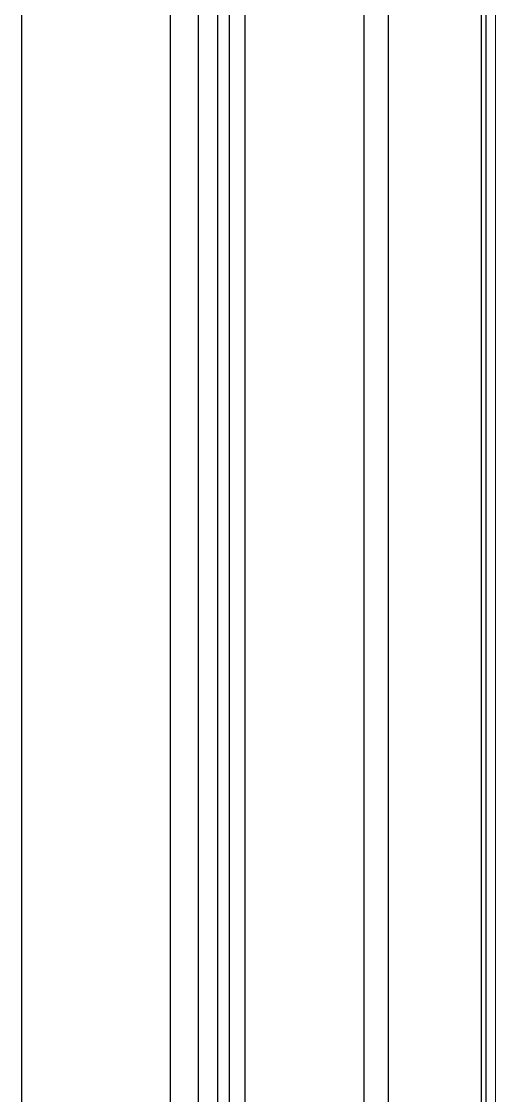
# Model space of a CAD drawing. Header units: inches. Extents: x 0 to 84, y -22 to 124.
# Drawn here: x 79.98 to 84.08, y 37.48 to 46.77 of the extents above; entities that cross this region are included whole.
import ezdxf

# ---------------------------------------------------------------- set-up
doc = ezdxf.new("R2010")
doc.units = ezdxf.units.IN
doc.header["$MEASUREMENT"] = 0
doc.layers.add('1', color=4, linetype='Continuous')

# ---------------------------------------------------------------- blocks, each defined once
blk = doc.blocks.new('2026 RELAY')
at = {"layer": '1', "linetype": 'Continuous', "lineweight": 18}
blk.add_line((84.0819, 78.2004), (84.0819, 5.8815), dxfattribs=at)
at = {"layer": '1', "color": 3, "linetype": 'Continuous', "lineweight": 25}
for p, q in [((82.9414, 72.3543), (82.9414, 14.1223)), ((83.1558, 14.1223), (83.1558, 72.3543)), ((83.9565, 72.3543), (83.9565, 14.1223)), ((83.9969, 72.3543), (83.9969, 14.1223)), ((81.7786, 69.7889), (81.7786, 32.4153)), ((81.9155, 32.4153), (81.9155, 69.7887)), ((81.2711, 32.4157), (81.2711, 61.4608)), ((81.5105, 61.4607), (81.5105, 32.4157)), ((81.6768, 61.4607), (81.6768, 32.4157)), ((79.981, 52.7646), (79.981, 31.1285))]:
    blk.add_line(p, q, dxfattribs=at)

msp = doc.modelspace()

# ---------------------------------------------------------------- block references
msp.add_blockref('2026 RELAY', (0, 0.5))

doc.saveas('drawing.dxf')
